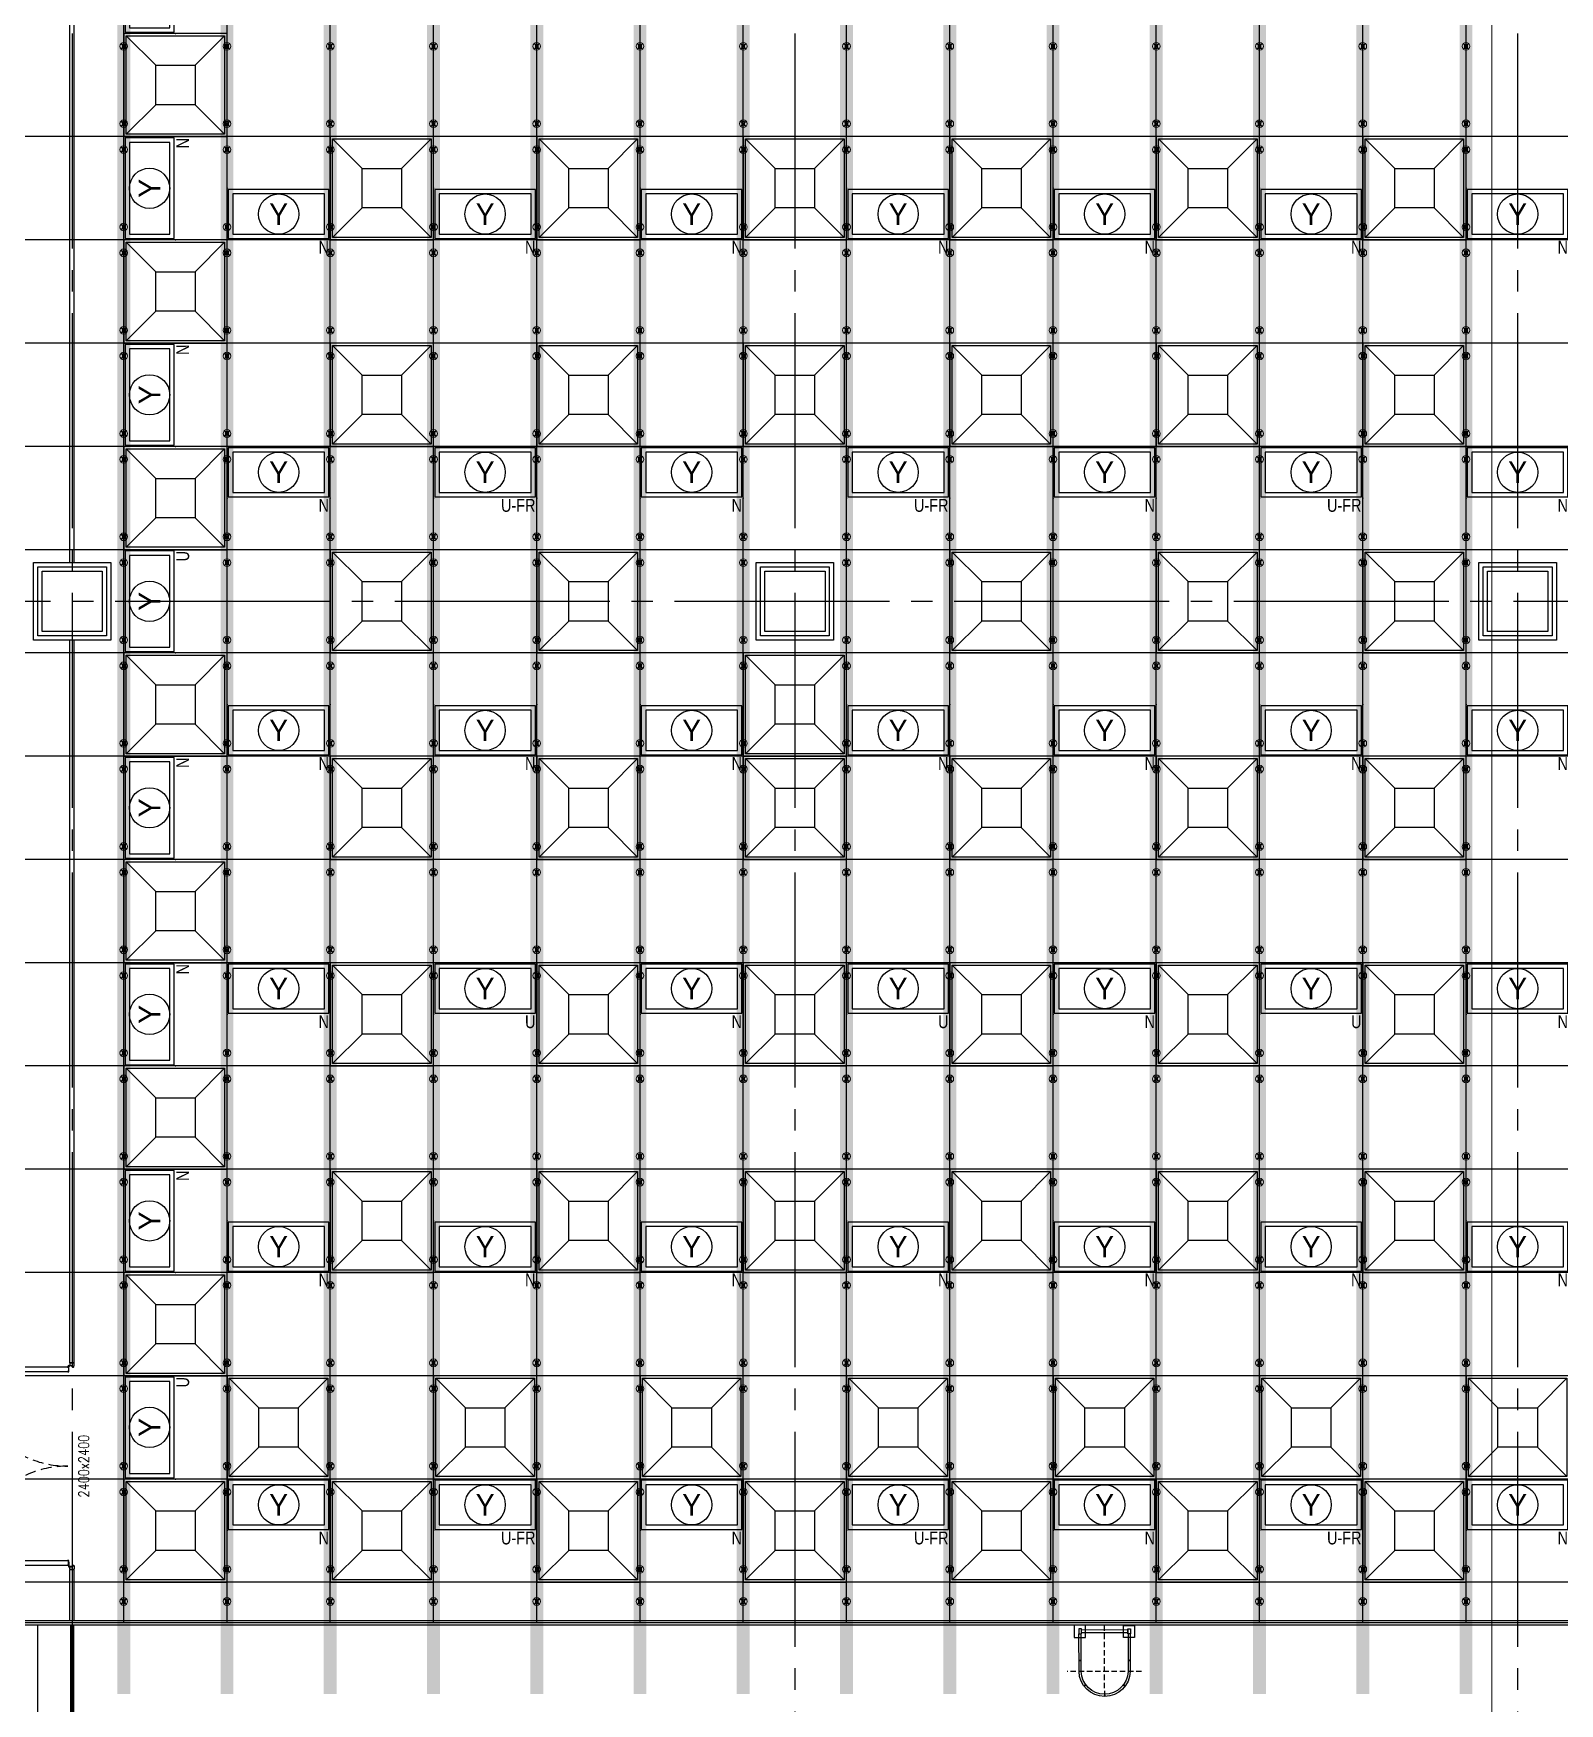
# Model space of a CAD drawing. Header units: millimetres. Extents: x -17313 to 27370, y -1010 to 13584.
# Drawn here: x 7635 to 9409, y 219 to 2160 of the extents above; entities that cross this region are included whole.
import ezdxf
from ezdxf.enums import TextEntityAlignment as Align

# ---------------------------------------------------------------- set-up
doc = ezdxf.new("R2010")
doc.units = ezdxf.units.MM
doc.header["$LTSCALE"] = 100
for name, pattern in [('188K-SM-03-F10-ARCH-PA-Y2257103$0$18P6-SM-03-C40-ARCH-PA-Y2211058$0$DASHED', [19.05, 12.7, -6.35]), ('188K-SM-03-F10-ARCH-PA-Y2257103$0$DASHED', [19.05, 12.7, -6.35]), ('X-S-FAB-L10$0$COL-CEN-LIN', [3.25, 2.5, -0.25, 0.25, -0.25])]:
    doc.linetypes.add(name, pattern=pattern)
for name, color, linetype in [('0-XREF', 7, 'Continuous'), ('188K-SM-03-F10-ARCH-CEIL-Y2257103$0$K-CEIL-4.2', 8, 'Continuous'), ('188K-SM-03-F10-ARCH-CEIL-Y2257103$0$K-CEIL-4.2-AREA', 8, 'Continuous'), ('188K-SM-03-F10-ARCH-CEIL-Y2257103$0$K-鋼構', 121, 'Continuous'), ('188K-SM-03-F10-ARCH-PA-Y2257103$0$K-Divider-7.5', 53, 'Continuous'), ('188K-SM-03-F10-ARCH-PA-Y2257103$0$K-Door', 53, 'Continuous'), ('188K-SM-03-F10-ARCH-PA-Y2257103$0$K-P-LAD-420', 53, 'Continuous'), ('188K-SM-03-F10-ARCH-PA-Y2257103$0$K-P1S-2.5-單抗', 53, 'Continuous'), ('188K-SM-03-F10-ARCH-PA-Y2257103$0$K-P1S-4.2-單抗', 53, 'Continuous'), ('188K-SM-03-F10-ARCH-PA-Y2257103$0$K-P2D-4.2-雙抗', 53, 'Continuous'), ('188K-SM-06-F10-ELEC-LIGHT-Y2257103$0$E-LIGHT(Y)-N', 8, 'Continuous'), ('188K-SM-06-F10-ELEC-LIGHT-Y2257103$0$E-LIGHT(Y)-U FR', 8, 'Continuous'), ('188K-SM-06-F10-ELEC-LIGHT-Y2257103$0$E-LIGHT(Y)-U XLPE', 8, 'Continuous'), ('188K-SM-06-F10-HVAC-FFU-Y2257103$0$AC-FFU-ULPA+化學濾網-', 6, 'Continuous'), ('X-S-FAB-L10$0$0-DIM-TXT', 8, 'Continuous'), ('X-S-FAB-L10$0$BLOCK', 8, 'Continuous'), ('X-S-FAB-L10$0$CCL', 8, 'X-S-FAB-L10$0$COL-CEN-LIN'), ('X-S-FAB-L10$0$COL-S', 8, 'Continuous'), ('X-S-FAB-L10$0$S-FNDN', 8, 'Continuous')]:
    doc.layers.add(name, color=color, linetype=linetype)
doc.layers.add('188K-SM-03-F10-ARCH-CEIL-Y2257103$0$K-吊點-標準', color=8, linetype='Continuous', lineweight=9)
doc.layers.add('188K-SM-06-F10-ELEC-LIGHT-Y2257103$0$Defpoints-CAS', color=8, linetype='Continuous', plot=False)
doc.styles.add('188K-SM-03-F10-ARCH-PA-Y2257103$0$14P7-XFDP10$0$AA-TXT', font='simplex.shx', dxfattribs={"width": 0.8, "bigfont": 'chineset.shx'})
doc.styles.add('188K-SM-06-F10-ELEC-LIGHT-Y2257103$0$Standard', font='arial.ttf')
doc.styles.add('188K-SM-06-F10-ELEC-LIGHT-Y2257103$0$xCI-5-F20-03-燈具$0$Standard', font='')
doc.styles.add('X-S-FAB-L10$0$CHINA', font='simplex.shx', dxfattribs={"width": 0.75, "bigfont": 'chineset.shx'})
doc.styles.add('X-S-FAB-L10$0$Standard', font='', dxfattribs={"width": 0.8})
doc.styles.add('X-S-FAB-L10$0$TG_NOTE_TEXT', font='simplex.shx', dxfattribs={"width": 0.75, "bigfont": 'chineset.shx'})
doc.styles.get('188K-SM-06-F10-ELEC-LIGHT-Y2257103$0$xCI-5-F20-03-燈具$0$Standard').set_extended_font_data('PMingLiU')
doc.styles.get('X-S-FAB-L10$0$Standard').set_extended_font_data('Microsoft JhengHei')

# ---------------------------------------------------------------- blocks, each defined once
blk = doc.blocks.new('188K-SM-06-F10-HVAC-FFU-Y2257103$0$H-FFU-ULPA+化濾')
for p, q in [((-82.9, 82.9), (-117.2, 117.3)), ((-37.1, 82.9), (-2.7, 117.3)), ((-117.2, 2.8), (-82.9, 37.1)), ((-2.7, 2.8), (-37.1, 37.1))]:
    blk.add_line(p, q)
for points in [[(-2.7, 2.8), (-2.7, 117.3), (-117.2, 117.3), (-117.2, 2.8)], [(-37.1, 37.1), (-37.1, 82.9), (-82.9, 82.9), (-82.9, 37.1)]]:
    blk.add_lwpolyline(points, close=True)
at = {"layer": 'DefPoints'}
blk.add_lwpolyline([(-120, 120), (0, 120), (0, 0), (-120, 0)], close=True, dxfattribs=at)
blk = doc.blocks.new('188K-SM-06-F10-HVAC-FFU-Y2257103')
at = {"layer": '188K-SM-06-F10-HVAC-FFU-Y2257103$0$AC-FFU-ULPA+化學濾網-', "xscale": -1}
for p in [(7740, 2040), (7980, 1920), (8220, 1920), (8460, 1920), (8700, 1920), (8940, 1920), (9180, 1920), (7740, 1800), (7980, 1680), (8220, 1680), (8460, 1680), (8700, 1680), (8940, 1680), (9180, 1680), (7740, 1560), (7980, 1440), (8220, 1440), (8700, 1440), (8940, 1440), (9180, 1440), (7740, 1320), (8460, 1320), (7980, 1200), (8220, 1200), (8460, 1200), (8700, 1200), (8940, 1200), (9180, 1200), (7740, 1080), (7980, 960), (8220, 960), (8460, 960), (8700, 960), (8940, 960), (9180, 960), (7740, 840), (7980, 720), (8220, 720), (8460, 720), (8700, 720), (8940, 720), (9180, 720), (7740, 600), (7860, 480), (8100, 480), (8340, 480), (8580, 480), (8820, 480), (9060, 480), (9300, 480), (7740, 360), (7980, 360), (8220, 360), (8460, 360), (8700, 360), (8940, 360), (9180, 360)]:
    blk.add_blockref('188K-SM-06-F10-HVAC-FFU-Y2257103$0$H-FFU-ULPA+化濾', p, dxfattribs=at)
blk = doc.blocks.new('X-S-FAB-L10$0$FAB2-L05')
at = {"layer": 'X-S-FAB-L10$0$CCL'}
for p, q in [((-18480, 11005), (-18480, 0)), ((-17640, 11005), (-17640, 0)), ((-16800, 11005), (-16800, 0)), ((-26880, 2220), (1210, 2220))]:
    blk.add_line(p, q, dxfattribs=at)
at = {"layer": 'X-S-FAB-L10$0$COL-S'}
for points in [[(-18515, 2255), (-18445, 2255), (-18445, 2185), (-18515, 2185)], [(-17675, 2255), (-17605, 2255), (-17605, 2185), (-17675, 2185)], [(-16835, 2255), (-16765, 2255), (-16765, 2185), (-16835, 2185)]]:
    blk.add_lwpolyline(points, close=True, dxfattribs=at)
blk = doc.blocks.new('X-S-FAB-L10')
at = {"layer": 'X-S-FAB-L10$0$COL-S'}
for p, q in [((7645, 1535), (7715, 1535)), ((7645, 1465), (7645, 1535)), ((7715, 1535), (7715, 1465)), ((8485, 1535), (8555, 1535)), ((8485, 1465), (8485, 1535)), ((8555, 1535), (8555, 1465)), ((9325, 1535), (9395, 1535)), ((9325, 1465), (9325, 1535)), ((9395, 1535), (9395, 1465)), ((7715, 1465), (7645, 1465)), ((8555, 1465), (8485, 1465)), ((9395, 1465), (9325, 1465))]:
    blk.add_line(p, q, dxfattribs=at)
at = {"layer": 'X-S-FAB-L10$0$S-FNDN', "lineweight": 0, "flags": 128}
for points in [[(11935, 9055), (4350, 9055), (4350, 7470), (9330, 7470), (9330, -55), (11935, -55), (11935, 4530), (11070, 4530), (11070, 5003), (11935, 5003)], [(4350, 7470), (1830, 7470), (1830, 1500), (1812.5, 1500), (1812.5, -55), (9330, -55), (9330, 7470)]]:
    blk.add_lwpolyline(points, close=True, dxfattribs=at)
at = {"layer": 'X-S-FAB-L10$0$BLOCK'}
blk.add_blockref('X-S-FAB-L10$0$FAB2-L05', (26160, -720), dxfattribs=at)
at = {"style": 'X-S-FAB-L10$0$TG_NOTE_TEXT', "width": 0.5, "flags": 1}
for p in [(7463.301, 9020), (18268.251, 8649), (11197.77, 4800.167), (16485.801, 4800.167), (25420.27, 2635), (13360, 320.001, 0), (7463.301, -33.333)]:
    blk.add_attdef('WH', text='', height=20, dxfattribs=at).set_placement(p, align=Align.BOTTOM_LEFT)
at = {"width": 0.5}
for style, p in [('X-S-FAB-L10$0$TG_NOTE_TEXT', (7585, 9020)), ('X-S-FAB-L10$0$TG_NOTE_TEXT', (18389.95, 8649)), ('X-S-FAB-L10$0$TG_NOTE_TEXT', (11117.5, 4813.5)), ('X-S-FAB-L10$0$TG_NOTE_TEXT', (16607.5, 4813.5)), ('X-S-FAB-L10$0$TG_NOTE_TEXT', (25350, 2635)), ('X-S-FAB-L10$0$Standard', (13129.375, 325.001, 0)), ('X-S-FAB-L10$0$TG_NOTE_TEXT', (7585, -20))]:
    blk.add_attdef('DESC', text='', height=10, dxfattribs=dict(at, style=style)).set_placement(p, align=Align.BOTTOM_LEFT)
for tag, style, p in [('TYPE', 'X-S-FAB-L10$0$TG_NOTE_TEXT', (7619.286, 9020)), ('NO', 'X-S-FAB-L10$0$TG_NOTE_TEXT', (7650.095, 9020)), ('TYPE', 'X-S-FAB-L10$0$TG_NOTE_TEXT', (18424.236, 8649)), ('NO', 'X-S-FAB-L10$0$TG_NOTE_TEXT', (18455.045, 8649)), ('NO', 'X-S-FAB-L10$0$TG_NOTE_TEXT', (11088.595, 4813.5)), ('TYPE', 'X-S-FAB-L10$0$TG_NOTE_TEXT', (11151.786, 4813.5)), ('TYPE', 'X-S-FAB-L10$0$TG_NOTE_TEXT', (16641.786, 4813.5)), ('NO', 'X-S-FAB-L10$0$TG_NOTE_TEXT', (16672.595, 4813.5)), ('NO', 'X-S-FAB-L10$0$TG_NOTE_TEXT', (25313, 2635)), ('TYPE', 'X-S-FAB-L10$0$TG_NOTE_TEXT', (25350, 2635)), ('NO', 'X-S-FAB-L10$0$Standard', (13100, 320.001, 0)), ('TYPE', 'X-S-FAB-L10$0$Standard', (13129.375, 320.001, 0)), ('TYPE', 'X-S-FAB-L10$0$TG_NOTE_TEXT', (7619.286, -20)), ('NO', 'X-S-FAB-L10$0$TG_NOTE_TEXT', (7650.095, -20))]:
    blk.add_attdef(tag, text='', height=10, dxfattribs=dict(at, style=style)).set_placement(p, align=Align.BOTTOM_RIGHT)
at = {"style": 'X-S-FAB-L10$0$TG_NOTE_TEXT', "width": 0.5, "flags": 1}
for rotation, p in [(180, (43, 7480)), (180, (943, 7480)), (90, (24310, 3717.77)), (270, (17080, 1711.699))]:
    blk.add_attdef('WH', text='', height=20, rotation=rotation, dxfattribs=at).set_placement(p, align=Align.BOTTOM_LEFT)
at = {"width": 0.5}
for rotation, style, p in [(180, 'X-S-FAB-L10$0$Standard', (317.625, 7480)), (180, 'X-S-FAB-L10$0$Standard', (1217.625, 7480)), (90, 'X-S-FAB-L10$0$TG_NOTE_TEXT', (24310, 3647.5)), (270, 'X-S-FAB-L10$0$TG_NOTE_TEXT', (17080, 1605))]:
    blk.add_attdef('DESC', text='', height=10, rotation=rotation, dxfattribs=dict(at, style=style)).set_placement(p, align=Align.BOTTOM_LEFT)
for tag, rotation, style, p in [('TYPE', 180, 'X-S-FAB-L10$0$Standard', (317.625, 7480)), ('NO', 180, 'X-S-FAB-L10$0$Standard', (347, 7480)), ('TYPE', 180, 'X-S-FAB-L10$0$Standard', (1217.625, 7480)), ('NO', 180, 'X-S-FAB-L10$0$Standard', (1247, 7480)), ('TYPE', 90, 'X-S-FAB-L10$0$TG_NOTE_TEXT', (24310, 3647.5)), ('NO', 90, 'X-S-FAB-L10$0$TG_NOTE_TEXT', (24310, 3610.5)), ('TYPE', 270, 'X-S-FAB-L10$0$TG_NOTE_TEXT', (17080, 1605)), ('NO', 270, 'X-S-FAB-L10$0$TG_NOTE_TEXT', (17080, 1573))]:
    blk.add_attdef(tag, text='', height=10, rotation=rotation, dxfattribs=dict(at, style=style)).set_placement(p, align=Align.BOTTOM_RIGHT)
at = {"layer": 'X-S-FAB-L10$0$0-DIM-TXT', "style": 'X-S-FAB-L10$0$CHINA', "width": 0.75}
for p in [(667.414, 7855.1, -2689.4), (22627.353, 6728.814), (25644.722, 6728.814), (24778.787, 5569.051), (1118.252, 4980), (417.801, 4594.623), (23874.84, 4355), (22927.43, 4330.122), (23749.869, 3901.367), (417.801, 3765.236), (1118.252, 3730), (417.801, 3115.79), (536.882, 2227.832), (16908.994, 1782.652), (888.445, 880.466), (16977.43, 750), (18878.841, 750), (25641.221, 553.233), (21364.03, 526.894)]:
    blk.add_attdef('HIG', text='', height=80, dxfattribs=at).set_placement(p, align=Align.MIDDLE_LEFT)
blk = doc.blocks.new('188K-SM-03-F10-ARCH-CEIL-Y2257103$0$A$C2CA95053')
h = blk.add_hatch(color=256)
edge = h.paths.add_edge_path()
edge.add_arc((0, 0), 0.5, 0, 360)
for p, q in [((3.2, 3.2), (-3.2, -3.2)), ((3.2, -3.2), (-3.2, 3.2))]:
    blk.add_line(p, q)
blk.add_lwpolyline([(-1.6, 2.5), (-1.6, -2.5), (1.6, -2.5), (1.6, 2.5)], close=True)
for radius in [4.5, 0.5]:
    blk.add_circle((0, 0), radius)
blk = doc.blocks.new('188K-SM-03-F10-ARCH-CEIL-Y2257103$0$天花板吊點-附調整片 - 3_8_螺桿吊架 100 mm 高調整片-V1-1FL')
blk.add_blockref('188K-SM-03-F10-ARCH-CEIL-Y2257103$0$A$C2CA95053', (0, 0))
blk = doc.blocks.new('188K-SM-03-F10-ARCH-CEIL-Y2257103')
at = {"layer": '188K-SM-03-F10-ARCH-CEIL-Y2257103$0$K-CEIL-4.2'}
for p, q in [((7740, 312.7), (7740, 8632.2)), ((7860, 312.7), (7860, 8632.2)), ((7980, 312.7), (7980, 8632.2)), ((8100, 312.7), (8100, 8632.2)), ((8220, 312.7), (8220, 8632.2)), ((8340, 312.7), (8340, 8632.2)), ((8460, 312.7), (8460, 8632.2)), ((8580, 312.7), (8580, 8632.2)), ((8700, 312.7), (8700, 8632.2)), ((8820, 312.7), (8820, 8632.2)), ((8940, 312.7), (8940, 8632.2)), ((9060, 312.7), (9060, 8632.2)), ((9180, 312.7), (9180, 8632.2)), ((9300, 312.7), (9300, 8632.2)), ((16747.2, 2040), (1847.7, 2040)), ((16747.2, 1920), (1847.7, 1920)), ((16747.2, 1800), (1847.7, 1800)), ((16747.2, 1680), (1847.7, 1680)), ((16747.2, 1560), (1847.7, 1560)), ((16747.2, 1440), (1847.7, 1440)), ((16747.2, 1320), (1847.7, 1320)), ((16747.2, 1200), (1847.7, 1200)), ((16747.2, 1080), (1847.7, 1080)), ((16747.2, 960), (1847.7, 960)), ((16747.2, 840), (1847.7, 840)), ((16747.2, 720), (1847.7, 720)), ((16747.2, 600), (1847.7, 600)), ((16747.2, 480), (1847.7, 480)), ((16747.2, 360), (1847.7, 360))]:
    blk.add_line(p, q, dxfattribs=at)
at = {"layer": '188K-SM-03-F10-ARCH-CEIL-Y2257103$0$K-CEIL-4.2-AREA', "elevation": 0}
blk.add_lwpolyline([(16747.2, 312.7), (14882.2, 312.7), (14882.2, 42.7), (14157.7, 42.7), (14157.7, 312.7), (1847.7, 312.7), (1847.7, 8305.8), (1767.7, 8305.8), (1767.7, 8632.2), (17592.2, 8632.2)], dxfattribs=at)
at = {"layer": '188K-SM-03-F10-ARCH-CEIL-Y2257103$0$K-CEIL-4.2-AREA'}
for points in [[(7645, 1535), (7715, 1535), (7715, 1465), (7645, 1465)], [(8485, 1535), (8555, 1535), (8555, 1465), (8485, 1465)], [(9325, 1535), (9395, 1535), (9395, 1465), (9325, 1465)]]:
    blk.add_lwpolyline(points, close=True, dxfattribs=at)
at = {"layer": '188K-SM-03-F10-ARCH-CEIL-Y2257103$0$K-鋼構', "const_width": 15, "elevation": 0}
for points in [[(7740, 8769.9), (7740, 230)], [(7860, 8769.9), (7860, 230)], [(7980, 8769.9), (7980, 230)], [(8220, 8769.9), (8220, 230)], [(8340, 8769.9), (8340, 230)], [(8460, 8769.9), (8460, 230)], [(8580, 8769.9), (8580, 230)], [(8820, 8769.9), (8820, 230)], [(8940, 8769.9), (8940, 230)], [(9060, 8769.9), (9060, 230)], [(9180, 8769.9), (9180, 230)], [(9300, 8769.9), (9300, 230)]]:
    blk.add_lwpolyline(points, dxfattribs=at)
at = {"layer": '188K-SM-03-F10-ARCH-CEIL-Y2257103$0$K-鋼構', "const_width": 15}
for points in [[(8100, 8769.9), (8100, 230)], [(8700, 8769.9), (8700, 230)]]:
    blk.add_lwpolyline(points, dxfattribs=at)
at = {"layer": '188K-SM-03-F10-ARCH-CEIL-Y2257103$0$K-吊點-標準', "color": 170, "lineweight": 18, "rotation": 179.9999999999997}
for p in [(7740, 2145), (7860, 2145), (7980, 2145), (8100, 2145), (8220, 2145), (8340, 2145), (8460, 2145), (8580, 2145), (8700, 2145), (8820, 2145), (8940, 2145), (9060, 2145), (9180, 2145), (9300, 2145), (7740, 2055), (7860, 2055), (7980, 2055), (8100, 2055), (8220, 2055), (8340, 2055), (8460, 2055), (8580, 2055), (8700, 2055), (8820, 2055), (8940, 2055), (9060, 2055), (9180, 2055), (9300, 2055), (7740, 2025), (7860, 2025), (7980, 2025), (8100, 2025), (8220, 2025), (8340, 2025), (8460, 2025), (8580, 2025), (8700, 2025), (8820, 2025), (8940, 2025), (9060, 2025), (9180, 2025), (9300, 2025), (7740, 1935), (7860, 1935), (7980, 1935), (8100, 1935), (8220, 1935), (8340, 1935), (8460, 1935), (8580, 1935), (8700, 1935), (8820, 1935), (8940, 1935), (9060, 1935), (9180, 1935), (9300, 1935), (7740, 1905), (7860, 1905), (7980, 1905), (8100, 1905), (8220, 1905), (8340, 1905), (8460, 1905), (8580, 1905), (8700, 1905), (8820, 1905), (8940, 1905), (9060, 1905), (9180, 1905), (9300, 1905), (7740, 1815), (7860, 1815), (7980, 1815), (8100, 1815), (8220, 1815), (8340, 1815), (8460, 1815), (8580, 1815), (8700, 1815), (8820, 1815), (8940, 1815), (9060, 1815), (9180, 1815), (9300, 1815), (7740, 1785), (7860, 1785), (7980, 1785), (8100, 1785), (8220, 1785), (8340, 1785), (8460, 1785), (8580, 1785), (8700, 1785), (8820, 1785), (8940, 1785), (9060, 1785), (9180, 1785), (9300, 1785), (7740, 1695), (7860, 1695), (7980, 1695), (8100, 1695), (8220, 1695), (8340, 1695), (8460, 1695), (8580, 1695), (8700, 1695), (8820, 1695), (8940, 1695), (9060, 1695), (9180, 1695), (9300, 1695), (7740, 1665), (7860, 1665), (7980, 1665), (8100, 1665), (8220, 1665), (8340, 1665), (8460, 1665), (8580, 1665), (8700, 1665), (8820, 1665), (8940, 1665), (9060, 1665), (9180, 1665), (9300, 1665), (7740, 1575), (7860, 1575), (7980, 1575), (8100, 1575), (8220, 1575), (8340, 1575), (8460, 1575), (8580, 1575), (8700, 1575), (8820, 1575), (8940, 1575), (9060, 1575), (9180, 1575), (9300, 1575), (7740, 1545), (7860, 1545), (7980, 1545), (8100, 1545), (8220, 1545), (8340, 1545), (8460, 1545), (8580, 1545), (8700, 1545), (8820, 1545), (8940, 1545), (9060, 1545), (9180, 1545), (9300, 1545), (7740, 1455), (7860, 1455), (7980, 1455), (8100, 1455), (8220, 1455), (8340, 1455), (8460, 1455), (8580, 1455), (8700, 1455), (8820, 1455), (8940, 1455), (9060, 1455), (9180, 1455), (9300, 1455), (7740, 1425), (7860, 1425), (7980, 1425), (8100, 1425), (8220, 1425), (8340, 1425), (8460, 1425), (8580, 1425), (8700, 1425), (8820, 1425), (8940, 1425), (9060, 1425), (9180, 1425), (9300, 1425), (7740, 1335), (7860, 1335), (7980, 1335), (8100, 1335), (8220, 1335), (8340, 1335), (8460, 1335), (8580, 1335), (8700, 1335), (8820, 1335), (8940, 1335), (9060, 1335), (9180, 1335), (9300, 1335), (7740, 1305), (7860, 1305), (7980, 1305), (8100, 1305), (8220, 1305), (8340, 1305), (8460, 1305), (8580, 1305), (8700, 1305), (8820, 1305), (8940, 1305), (9060, 1305), (9180, 1305), (9300, 1305), (7740, 1215), (7860, 1215), (7980, 1215), (8100, 1215), (8220, 1215), (8340, 1215), (8460, 1215), (8580, 1215), (8700, 1215), (8820, 1215), (8940, 1215), (9060, 1215), (9180, 1215), (9300, 1215), (7740, 1185), (7860, 1185), (7980, 1185), (8100, 1185), (8220, 1185), (8340, 1185), (8460, 1185), (8580, 1185), (8700, 1185), (8820, 1185), (8940, 1185), (9060, 1185), (9180, 1185), (9300, 1185), (7740, 1095), (7860, 1095), (7980, 1095), (8100, 1095), (8220, 1095), (8340, 1095), (8460, 1095), (8580, 1095), (8700, 1095), (8820, 1095), (8940, 1095), (9060, 1095), (9180, 1095), (9300, 1095), (7740, 1065), (7860, 1065), (7980, 1065), (8100, 1065), (8220, 1065), (8340, 1065), (8460, 1065), (8580, 1065), (8700, 1065), (8820, 1065), (8940, 1065), (9060, 1065), (9180, 1065), (9300, 1065), (7740, 975), (7860, 975), (7980, 975), (8100, 975), (8220, 975), (8340, 975), (8460, 975), (8580, 975), (8700, 975), (8820, 975), (8940, 975), (9060, 975), (9180, 975), (9300, 975), (7740, 945), (7860, 945), (7980, 945), (8100, 945), (8220, 945), (8340, 945), (8460, 945), (8580, 945), (8700, 945), (8820, 945), (8940, 945), (9060, 945), (9180, 945), (9300, 945), (7740, 855), (7860, 855), (7980, 855), (8100, 855), (8220, 855), (8340, 855), (8460, 855), (8580, 855), (8700, 855), (8820, 855), (8940, 855), (9060, 855), (9180, 855), (9300, 855), (7740, 825), (7860, 825), (7980, 825), (8100, 825), (8220, 825), (8340, 825), (8460, 825), (8580, 825), (8700, 825), (8820, 825), (8940, 825), (9060, 825), (9180, 825), (9300, 825), (7740, 735), (7860, 735), (7980, 735), (8100, 735), (8220, 735), (8340, 735), (8460, 735), (8580, 735), (8700, 735), (8820, 735), (8940, 735), (9060, 735), (9180, 735), (9300, 735), (7740, 705), (7860, 705), (7980, 705), (8100, 705), (8220, 705), (8340, 705), (8460, 705), (8580, 705), (8700, 705), (8820, 705), (8940, 705), (9060, 705), (9180, 705), (9300, 705), (7740, 615), (7860, 615), (7980, 615), (8100, 615), (8220, 615), (8340, 615), (8460, 615), (8580, 615), (8700, 615), (8820, 615), (8940, 615), (9060, 615), (9180, 615), (9300, 615), (7740, 585), (7860, 585), (7980, 585), (8100, 585), (8220, 585), (8340, 585), (8460, 585), (8580, 585), (8700, 585), (8820, 585), (8940, 585), (9060, 585), (9180, 585), (9300, 585), (7740, 495), (7860, 495), (7980, 495), (8100, 495), (8220, 495), (8340, 495), (8460, 495), (8580, 495), (8700, 495), (8820, 495), (8940, 495), (9060, 495), (9180, 495), (9300, 495), (7740, 465), (7860, 465), (7980, 465), (8100, 465), (8220, 465), (8340, 465), (8460, 465), (8580, 465), (8700, 465), (8820, 465), (8940, 465), (9060, 465), (9180, 465), (9300, 465), (7740, 375), (7860, 375), (7980, 375), (8100, 375), (8220, 375), (8340, 375), (8460, 375), (8580, 375), (8700, 375), (8820, 375), (8940, 375), (9060, 375), (9180, 375), (9300, 375), (7740, 337.7, 0), (7860, 337.7, 0), (7980, 337.7, 0), (8100, 337.7, 0), (8220, 337.7, 0), (8340, 337.7, 0), (8460, 337.7, 0), (8580, 337.7, 0), (8700, 337.7, 0), (8820, 337.7, 0), (8940, 337.7, 0), (9060, 337.7, 0), (9180, 337.7, 0), (9300, 337.7, 0)]:
    blk.add_blockref('188K-SM-03-F10-ARCH-CEIL-Y2257103$0$天花板吊點-附調整片 - 3_8_螺桿吊架 100 mm 高調整片-V1-1FL', p, dxfattribs=at)
blk = doc.blocks.new('188K-SM-03-F10-ARCH-PA-Y2257103$0$雙開門-2400×2400')
for p, q in [((225.2, 117.7), (223.8, 117.6)), ((229.2, 117.7), (225.2, 117.7)), ((229.2, 119), (229.2, 114.1)), ((230, 119), (229.2, 119)), ((230, 114.1), (230, 119)), ((225.2, 115.5), (229.2, 115.5)), ((229.2, 114.1), (230, 114.1)), ((0, 2.5), (0, -2.5)), ((0, -1.9), (0, 1.9)), ((0.6, 2.5), (3, 2.5)), ((3, 2.5), (3, 0.2)), ((3, 0.2), (3, 0.2)), ((239.4, 2.5), (237, 2.5)), ((237, 2.5), (237, -0.2)), ((237, -0.2), (237, 0)), ((240, 2.5), (240, -2.5)), ((240, -1.9), (240, 1.9)), ((3, -2.5), (0.6, -2.5)), ((4.7, -1.9), (3, -2.5)), ((3.7, -0.6), (3.9, -0.6)), ((3.9, -0.6), (4, -0.6)), ((4.1, -0.7), (4, -0.7)), ((4, -0.7), (4, -1.5)), ((4, -1.5), (4.6, -1.5)), ((4.5, -0.2), (4.1, -0.2)), ((4.1, -0.7), (4.1, -0.7)), ((4.6, -0.7), (4.5, -0.7)), ((4.5, -0.7), (4.5, -0.7)), ((4.6, -0.6), (4.7, -0.6)), ((4.6, -1.5), (4.6, -0.7)), ((4.7, -0.6), (4.8, -0.6)), ((5, -0.8), (5, -1.5)), ((235, -0.8), (235, -1.5)), ((235.3, -0.6), (235.2, -0.6)), ((235.4, -0.6), (235.3, -0.6)), ((235.3, -1.9), (237, -2.5)), ((235.4, -1.5), (235.4, -0.7)), ((235.4, -0.7), (235.5, -0.7)), ((236, -1.5), (235.4, -1.5)), ((235.5, -0.2), (235.9, -0.2)), ((235.5, -0.7), (235.5, -0.7)), ((235.9, -0.7), (235.9, -0.7)), ((235.9, -0.7), (236, -0.7)), ((236.1, -0.6), (236, -0.6)), ((236, -0.7), (236, -1.5)), ((236.3, -0.6), (236.1, -0.6)), ((237, -2.5), (239.4, -2.5))]:
    blk.add_line(p, q)
for points in [[(10.9, 121.6), (10.9, 123.4), (10.9, 121.6), (4.3, 121.6), (4.3, 121.5), (4.7, 121.5), (4.7, 120.4, 0.414214), (4.8, 120.3), (5, 120.3), (5, 120.4), (4.9, 120.4), (4.9, 121.4), (5, 121.4), (5, 4.1), (4.9, 4.1), (4.9, 5.1), (5, 5.1), (5, 5.2), (4.8, 5.2, 0.414214), (4.7, 5.1), (4.7, 4, 0.414214), (4.8, 3.8), (10.2, 3.8, 0.414214), (10.3, 4), (10.3, 5.1, 0.414214), (10.2, 5.2), (10, 5.2), (10, 5.1), (10.1, 5.1), (10.1, 4.1), (10, 4.1), (10, 121.4), (10.1, 121.4), (10.1, 120.4), (10, 120.4), (10, 120.3), (10.2, 120.3, 0.414214), (10.3, 120.4), (10.3, 121.4), (11.1, 121.4, 0.414214), (11.1, 121.4), (11.1, 123.6, 0.414214), (11.1, 123.7), (10.3, 123.7), (10.3, 123.4), (10.9, 123.4)], [(235.9, 121.6), (235.9, 123.4), (235.9, 121.6), (229.3, 121.6), (229.3, 121.5), (229.7, 121.5), (229.7, 120.4, 0.414214), (229.8, 120.3), (230, 120.3), (230, 120.4), (229.9, 120.4), (229.9, 121.4), (230, 121.4), (230, 4.1), (229.9, 4.1), (229.9, 5.1), (230, 5.1), (230, 5.2), (229.8, 5.2, 0.414214), (229.7, 5.1), (229.7, 4, 0.414214), (229.8, 3.8), (235.2, 3.8, 0.414214), (235.3, 4), (235.3, 5.1, 0.414214), (235.2, 5.2), (235, 5.2), (235, 5.1), (235.1, 5.1), (235.1, 4.1), (235, 4.1), (235, 121.4), (235.1, 121.4), (235.1, 120.4), (235, 120.4), (235, 120.3), (235.2, 120.3, 0.414214), (235.3, 120.4), (235.3, 121.4), (236.1, 121.4, 0.414214), (236.1, 121.4), (236.1, 123.6, 0.414214), (236.1, 123.7), (235.3, 123.7), (235.3, 123.4), (235.9, 123.4)], [(235.8, 117.7), (239.8, 117.7), (241.2, 117.6, -0.327495), (242, 116.9, -0.089847), (242.2, 106.2, -1.144881), (240.3, 106.6, 0.137079), (240.3, 114.9, 0.349357), (239.8, 115.5), (235.8, 115.5)]]:
    blk.add_lwpolyline(points, format="xyb")
blk.add_lwpolyline([(235, 114.1), (235, 119), (235.8, 119), (235.8, 114.1)], close=True)
at = {"ltscale": 500}
for points in [[(3.3, 0.3), (3.3, 3.1), (3, 3.1), (3, 0.3)], [(8.5, 3.8), (4, 3.8), (4, 4.1), (8.5, 4.1)], [(231.5, 3.8), (236, 3.8), (236, 4.1), (231.5, 4.1)], [(236.7, -0.1), (236.7, 3.1), (237, 3.1), (237, -0.1)]]:
    blk.add_lwpolyline(points, close=True, dxfattribs=at)
at = {"linetype": '188K-SM-03-F10-ARCH-PA-Y2257103$0$DASHED', "ltscale": 0.01}
for centre, start, end in [((3.5, 5.1), 0, 85.9993), ((236.5, 5.1), 94.0007, 180)]:
    blk.add_arc(centre, 116.5, start, end, dxfattribs=at)
for centre, radius, start, end in [((0.6, 1.9), 0.598, 90, 180), ((3.9, 0.2), 0.855, 178.2453, 256.7344), ((236.3, 0), 0.659, 270, 360), ((239.4, 1.9), 0.598, 0, 90), ((0.6, -1.9), 0.598, 180, 270), ((4.3, -0.6), 0.427, 111.7868, 180), ((4, -0.7), 0.11, 360, 90), ((4.3, -0.6), 0.427, 0, 68.2132), ((4.6, -0.7), 0.11, 90, 180), ((4.5, -1.5), 0.5, 288.9704, 0), ((4.8, -0.8), 0.2, 0, 90), ((235.2, -0.8), 0.2, 90, 180), ((235.5, -1.5), 0.5, 180, 251.0296), ((235.7, -0.6), 0.427, 111.7868, 180), ((235.4, -0.7), 0.11, 360, 90), ((235.7, -0.6), 0.427, 0, 68.2132), ((236, -0.7), 0.11, 90, 180), ((239.4, -1.9), 0.598, 270, 360)]:
    blk.add_arc(centre, radius, start, end)
for centre, major_axis, start_param, end_param in [((252.5, 110.9), (-21.3, 21.3), 0.585307, 0.943734), ((223.9, 116.7), (0.624, 0.624), 0.866962, 2.13291), ((223.8, 106.3), (-0.707, 0.707), 0.872811, 4.284184), ((239.6, 110.8), (-10.9, 10.9), 0.51383, 1.058752), ((225.3, 114.9), (-0.417, 0.417), -0.669314, 0.675093)]:
    blk.add_ellipse(centre, major_axis=major_axis, ratio=1, start_param=start_param, end_param=end_param)
at = {"ltscale": 500, "extrusion": (0, 0, -1)}
blk.add_ellipse((3.5, 3.6), major_axis=(0.495, 0.495), ratio=1, start_param=3.926991, end_param=10.210176, dxfattribs=at)
at = {"ltscale": 500}
blk.add_ellipse((236.5, 3.6), major_axis=(-0.495, 0.495), ratio=1, start_param=3.926991, end_param=10.210176, dxfattribs=at)
at = {"color": 8, "style": '188K-SM-03-F10-ARCH-PA-Y2257103$0$14P7-XFDP10$0$AA-TXT', "width": 0.8}
blk.add_text('2400x2400', height=12, dxfattribs=at).set_placement((120, -13.5), align=Align.MIDDLE_CENTER)
blk = doc.blocks.new('188K-SM-03-F10-ARCH-PA-Y2257103$0$LAD-1')
at = {"linetype": '188K-SM-03-F10-ARCH-PA-Y2257103$0$18P6-SM-03-C40-ARCH-PA-Y2211058$0$DASHED', "ltscale": 0.005}
for points in [[(-77.4, -42.9), (-77.4, 43.5)], [(-106.5, 0), (-23.9, 0)]]:
    blk.add_lwpolyline(points, dxfattribs=at)
for points in [[(-33.8, -29.7), (-77.4, -29.7, -0.976777), (-77.4, 29.8), (-33.8, 29.8)], [(-33.8, -27.2), (-77.4, -27.2, -0.974646), (-77.4, 27.3), (-33.8, 27.3)]]:
    blk.add_lwpolyline(points, format="xyb")
for points in [[(-23.8, 22.2), (-23.8, 35.2), (-37.8, 35.2), (-37.8, 22.2)], [(-27.8, 27), (-27.8, 30), (-33.8, 30), (-33.8, 27)], [(-28.9, 27), (-28.9, -27), (-32.7, -27), (-32.7, 27)], [(-23.9, -21.8), (-23.9, -34.8), (-37.9, -34.8), (-37.9, -21.8)], [(-27.8, -27), (-27.8, -30), (-33.8, -30), (-33.8, -27)]]:
    blk.add_lwpolyline(points, close=True)
for centre in [(-93.7, 23.2), (-64.6, 28.5), (-105.2, 0), (-93.7, -22.5), (-64.6, -28.5)]:
    blk.add_circle(centre, 0.5)
blk = doc.blocks.new('188K-SM-03-F10-ARCH-PA-Y2257103')
at = {"layer": '188K-SM-03-F10-ARCH-PA-Y2257103$0$K-Divider-7.5', "const_width": 5}
blk.add_lwpolyline([(7680, 310), (7680, 35)], dxfattribs=at)
at = {"layer": '188K-SM-03-F10-ARCH-PA-Y2257103$0$K-P1S-2.5-單抗'}
blk.add_line((7640, -7.5, 0), (7640, 310, 0), dxfattribs=at)
at = {"layer": '188K-SM-03-F10-ARCH-PA-Y2257103$0$K-P1S-4.2-單抗'}
for p, q in [((13115, 315, 0), (7525, 315, 0)), ((13115, 310, 0), (7525, 310, 0))]:
    blk.add_line(p, q, dxfattribs=at)
for points in [[(7635, 1545), (7725, 1545), (7725, 1455), (7635, 1455)], [(7640, 1540), (7720, 1540), (7720, 1460), (7640, 1460)], [(8475, 1545), (8565, 1545), (8565, 1455), (8475, 1455)], [(8480, 1540), (8560, 1540), (8560, 1460), (8480, 1460)], [(9315, 1545), (9405, 1545), (9405, 1455), (9315, 1455)], [(9320, 1540), (9400, 1540), (9400, 1460), (9320, 1460)]]:
    blk.add_lwpolyline(points, close=True, dxfattribs=at)
at = {"layer": '188K-SM-03-F10-ARCH-PA-Y2257103$0$K-P2D-4.2-雙抗'}
for p, q in [((7677.5, 1545), (7677.5, 2955)), ((7677.5, 1545), (7677.5, 2955)), ((7677.5, 1545), (7677.5, 2955)), ((7682.5, 1545), (7682.5, 2955)), ((7682.5, 1545), (7682.5, 2955)), ((7682.5, 1545), (7682.5, 2955)), ((7677.5, 615, 0), (7677.5, 1455)), ((7677.5, 615, 0), (7677.5, 1455)), ((7677.5, 615, 0), (7677.5, 1455)), ((7682.5, 615, 0), (7682.5, 1455)), ((7682.5, 615, 0), (7682.5, 1455)), ((7682.5, 615, 0), (7682.5, 1455)), ((7677.5, 315), (7677.5, 375)), ((7677.5, 315), (7677.5, 375)), ((7677.5, 315), (7677.5, 375)), ((7682.5, 315), (7682.5, 375)), ((7682.5, 315), (7682.5, 375)), ((7682.5, 315), (7682.5, 375))]:
    blk.add_line(p, q, dxfattribs=at)
at = {"layer": '188K-SM-03-F10-ARCH-PA-Y2257103$0$K-Door', "rotation": 89.99999999999999}
blk.add_blockref('188K-SM-03-F10-ARCH-PA-Y2257103$0$雙開門-2400×2400', (7680, 375, 0), dxfattribs=at)
at = {"layer": '188K-SM-03-F10-ARCH-PA-Y2257103$0$K-P-LAD-420', "rotation": 90.07229666140849}
blk.add_blockref('188K-SM-03-F10-ARCH-PA-Y2257103$0$LAD-1', (8879.9, 333.8, 0), dxfattribs=at)
blk = doc.blocks.new('188K-SM-06-F10-ELEC-LIGHT-Y2257103$0$背掀式無塵室燈具(黃光)-CAS')
at = {"color": 0}
for p, q in [((53.4, 23.4), (-53.4, 23.4)), ((-53.4, 23.4), (-53.4, -23.4)), ((53.4, -23.4), (53.4, 23.4)), ((-53.4, -23.4), (53.4, -23.4))]:
    blk.add_line(p, q, dxfattribs=at)
blk.add_lwpolyline([(-58.5, -28.5), (58.5, -28.5), (58.5, 28.5), (-58.5, 28.5)], close=True, dxfattribs=at)
blk.add_circle((0, 0), 23.4, dxfattribs=at)
at = {"layer": '188K-SM-06-F10-ELEC-LIGHT-Y2257103$0$Defpoints-CAS'}
for p in [(-60, 30), (-60, 30), (60, 30), (-60, -30), (60, -30)]:
    blk.add_point(p, dxfattribs=at)
at = {"color": 0, "style": '188K-SM-06-F10-ELEC-LIGHT-Y2257103$0$xCI-5-F20-03-燈具$0$Standard'}
blk.add_text('Y', height=25, dxfattribs=at).set_placement((0, 0), align=Align.MIDDLE)
at = {"style": '188K-SM-06-F10-ELEC-LIGHT-Y2257103$0$Standard', "width": 0.8}
blk.add_text('N', height=15, rotation=360, dxfattribs=at).set_placement((58.5, -38.5), align=Align.MIDDLE_RIGHT)
blk = doc.blocks.new('*U316')
for p, q in [((58.5, 28.5), (-58.5, 28.5)), ((-58.5, 28.5), (-58.5, -28.5)), ((53.4, 23.4), (-53.4, 23.4)), ((-53.4, 23.4), (-53.4, -23.4)), ((53.4, -23.4), (53.4, 23.4)), ((58.5, -28.5), (58.5, 28.5)), ((-58.5, -28.5), (58.5, -28.5)), ((-53.4, -23.4), (53.4, -23.4))]:
    blk.add_line(p, q)
blk.add_circle((0, 0), 23.4)
at = {"layer": '188K-SM-06-F10-ELEC-LIGHT-Y2257103$0$Defpoints-CAS'}
for p in [(-60, 30), (-60, 30), (60, 30), (-60, -30), (60, -30)]:
    blk.add_point(p, dxfattribs=at)
at = {"style": '188K-SM-06-F10-ELEC-LIGHT-Y2257103$0$xCI-5-F20-03-燈具$0$Standard'}
blk.add_text('Y', height=25, dxfattribs=at).set_placement((0, 0), align=Align.MIDDLE)
at = {"style": '188K-SM-06-F10-ELEC-LIGHT-Y2257103$0$Standard', "width": 0.8}
blk.add_text('U', height=15, rotation=360, dxfattribs=at).set_placement((58.5, -38.5), align=Align.MIDDLE_RIGHT)
blk = doc.blocks.new('*U317')
at = {"color": 0}
for p, q in [((53.4, 23.4), (-53.4, 23.4)), ((-53.4, 23.4), (-53.4, -23.4)), ((53.4, -23.4), (53.4, 23.4)), ((-53.4, -23.4), (53.4, -23.4))]:
    blk.add_line(p, q, dxfattribs=at)
blk.add_lwpolyline([(-58.5, -28.5), (58.5, -28.5), (58.5, 28.5), (-58.5, 28.5)], close=True, dxfattribs=at)
blk.add_circle((0, 0), 23.4, dxfattribs=at)
at = {"layer": '188K-SM-06-F10-ELEC-LIGHT-Y2257103$0$Defpoints-CAS'}
for p in [(-60, 30), (-60, 30), (60, 30), (-60, -30), (60, -30)]:
    blk.add_point(p, dxfattribs=at)
at = {"color": 0, "style": '188K-SM-06-F10-ELEC-LIGHT-Y2257103$0$xCI-5-F20-03-燈具$0$Standard'}
blk.add_text('Y', height=25, dxfattribs=at).set_placement((0, 0), align=Align.MIDDLE)
at = {"style": '188K-SM-06-F10-ELEC-LIGHT-Y2257103$0$Standard', "width": 0.8}
blk.add_text('N', height=15, rotation=360, dxfattribs=at).set_placement((58.5, -38.5), align=Align.MIDDLE_RIGHT)
blk = doc.blocks.new('*U486')
at = {"layer": '188K-SM-06-F10-ELEC-LIGHT-Y2257103$0$E-LIGHT(Y)-N', "rotation": 90}
for p in [(-8.1, 360), (-8.1, -120)]:
    blk.add_blockref('188K-SM-06-F10-ELEC-LIGHT-Y2257103$0$背掀式無塵室燈具(黃光)-CAS', p, dxfattribs=at)
at = {"layer": '188K-SM-06-F10-ELEC-LIGHT-Y2257103$0$E-LIGHT(Y)-U FR', "rotation": 90}
blk.add_blockref('*U317', (-8.1, -360), dxfattribs=at)
at = {"layer": '188K-SM-06-F10-ELEC-LIGHT-Y2257103$0$E-LIGHT(Y)-U XLPE', "rotation": 90}
blk.add_blockref('*U316', (-8.1, 120), dxfattribs=at)
blk = doc.blocks.new('*U485')
at = {"color": 0, "linetype": 'ByBlock', "lineweight": -2, "transparency": 16777216}
for p in [(0, -5760), (0, -6720)]:
    blk.add_blockref('*U486', p, dxfattribs=at)
blk = doc.blocks.new('*U320')
at = {"color": 0}
for p, q in [((53.4, 23.4), (-53.4, 23.4)), ((-53.4, 23.4), (-53.4, -23.4)), ((53.4, -23.4), (53.4, 23.4)), ((-53.4, -23.4), (53.4, -23.4))]:
    blk.add_line(p, q, dxfattribs=at)
blk.add_lwpolyline([(-58.5, -28.5), (58.5, -28.5), (58.5, 28.5), (-58.5, 28.5)], close=True, dxfattribs=at)
blk.add_circle((0, 0), 23.4, dxfattribs=at)
at = {"layer": '188K-SM-06-F10-ELEC-LIGHT-Y2257103$0$Defpoints-CAS'}
for p in [(-60, 30), (-60, 30), (60, 30), (-60, -30), (60, -30)]:
    blk.add_point(p, dxfattribs=at)
at = {"color": 0, "style": '188K-SM-06-F10-ELEC-LIGHT-Y2257103$0$xCI-5-F20-03-燈具$0$Standard'}
blk.add_text('Y', height=25, dxfattribs=at).set_placement((0, 0), align=Align.MIDDLE)
at = {"style": '188K-SM-06-F10-ELEC-LIGHT-Y2257103$0$Standard', "width": 0.8}
blk.add_text('N', height=15, rotation=360, dxfattribs=at).set_placement((58.5, -38.5), align=Align.MIDDLE_RIGHT)
blk = doc.blocks.new('*U321')
for p, q in [((58.5, 28.5), (-58.5, 28.5)), ((-58.5, 28.5), (-58.5, -28.5)), ((53.4, 23.4), (-53.4, 23.4)), ((-53.4, 23.4), (-53.4, -23.4)), ((53.4, -23.4), (53.4, 23.4)), ((58.5, -28.5), (58.5, 28.5)), ((-58.5, -28.5), (58.5, -28.5)), ((-53.4, -23.4), (53.4, -23.4))]:
    blk.add_line(p, q)
blk.add_circle((0, 0), 23.4)
at = {"layer": '188K-SM-06-F10-ELEC-LIGHT-Y2257103$0$Defpoints-CAS'}
for p in [(-60, 30), (-60, 30), (60, 30), (-60, -30), (60, -30)]:
    blk.add_point(p, dxfattribs=at)
at = {"style": '188K-SM-06-F10-ELEC-LIGHT-Y2257103$0$xCI-5-F20-03-燈具$0$Standard'}
blk.add_text('Y', height=25, dxfattribs=at).set_placement((0, 0), align=Align.MIDDLE)
at = {"style": '188K-SM-06-F10-ELEC-LIGHT-Y2257103$0$Standard', "width": 0.8}
blk.add_text('U', height=15, rotation=360, dxfattribs=at).set_placement((58.5, -38.5), align=Align.MIDDLE_RIGHT)
blk = doc.blocks.new('*U292')
for p, q in [((58.5, 28.5), (-58.5, 28.5)), ((-58.5, 28.5), (-58.5, -28.5)), ((53.4, 23.4), (-53.4, 23.4)), ((-53.4, 23.4), (-53.4, -23.4)), ((53.4, -23.4), (53.4, 23.4)), ((58.5, -28.5), (58.5, 28.5)), ((-58.5, -28.5), (58.5, -28.5)), ((-53.4, -23.4), (53.4, -23.4))]:
    blk.add_line(p, q)
blk.add_circle((0, 0), 23.4)
at = {"layer": '188K-SM-06-F10-ELEC-LIGHT-Y2257103$0$Defpoints-CAS'}
for p in [(-60, 30), (-60, 30), (60, 30), (-60, -30), (60, -30)]:
    blk.add_point(p, dxfattribs=at)
at = {"style": '188K-SM-06-F10-ELEC-LIGHT-Y2257103$0$xCI-5-F20-03-燈具$0$Standard'}
blk.add_text('Y', height=25, dxfattribs=at).set_placement((0, 0), align=Align.MIDDLE)
at = {"style": '188K-SM-06-F10-ELEC-LIGHT-Y2257103$0$Standard', "width": 0.8}
blk.add_text('U-FR', height=15, rotation=360, dxfattribs=at).set_placement((58.5, -38.5), align=Align.MIDDLE_RIGHT)
blk = doc.blocks.new('*U291')
for p, q in [((58.5, 28.5), (-58.5, 28.5)), ((-58.5, 28.5), (-58.5, -28.5)), ((53.4, 23.4), (-53.4, 23.4)), ((-53.4, 23.4), (-53.4, -23.4)), ((53.4, -23.4), (53.4, 23.4)), ((58.5, -28.5), (58.5, 28.5)), ((-58.5, -28.5), (58.5, -28.5)), ((-53.4, -23.4), (53.4, -23.4))]:
    blk.add_line(p, q)
blk.add_circle((0, 0), 23.4)
at = {"layer": '188K-SM-06-F10-ELEC-LIGHT-Y2257103$0$Defpoints-CAS'}
for p in [(-60, 30), (-60, 30), (60, 30), (-60, -30), (60, -30)]:
    blk.add_point(p, dxfattribs=at)
at = {"style": '188K-SM-06-F10-ELEC-LIGHT-Y2257103$0$xCI-5-F20-03-燈具$0$Standard'}
blk.add_text('Y', height=25, dxfattribs=at).set_placement((0, 0), align=Align.MIDDLE)
at = {"style": '188K-SM-06-F10-ELEC-LIGHT-Y2257103$0$Standard', "width": 0.8}
blk.add_text('U', height=15, rotation=360, dxfattribs=at).set_placement((58.5, -38.5), align=Align.MIDDLE_RIGHT)
blk = doc.blocks.new('188K-SM-06-F10-ELEC-LIGHT-Y2257103')
blk.add_blockref('*U485', (7778.1, 8100))
at = {"layer": '188K-SM-06-F10-ELEC-LIGHT-Y2257103$0$E-LIGHT(Y)-N'}
for p in [(7920, 1950), (8160, 1950), (8400, 1950), (8640, 1950), (8880, 1950), (9120, 1950), (9360, 1950), (7920, 1650), (8400, 1650), (8880, 1650), (9360, 1650), (7920, 1350), (8160, 1350), (8400, 1350), (8640, 1350), (8880, 1350), (9120, 1350), (9360, 1350), (7920, 1050), (8400, 1050), (8880, 1050), (9360, 1050), (7920, 750), (8160, 750), (8400, 750), (8640, 750), (8880, 750), (9120, 750), (9360, 750), (7920, 450), (8400, 450), (8880, 450), (9360, 450)]:
    blk.add_blockref('188K-SM-06-F10-ELEC-LIGHT-Y2257103$0$背掀式無塵室燈具(黃光)-CAS', p, dxfattribs=at)
at = {"layer": '188K-SM-06-F10-ELEC-LIGHT-Y2257103$0$E-LIGHT(Y)-N', "rotation": 90}
blk.add_blockref('*U320', (7770, 780), dxfattribs=at)
at = {"layer": '188K-SM-06-F10-ELEC-LIGHT-Y2257103$0$E-LIGHT(Y)-U FR'}
for p in [(8160, 1650), (8640, 1650), (9120, 1650), (8160, 450), (8640, 450), (9120, 450)]:
    blk.add_blockref('*U292', p, dxfattribs=at)
at = {"layer": '188K-SM-06-F10-ELEC-LIGHT-Y2257103$0$E-LIGHT(Y)-U XLPE'}
for p in [(8160, 1050), (8640, 1050), (9120, 1050)]:
    blk.add_blockref('*U291', p, dxfattribs=at)
at = {"layer": '188K-SM-06-F10-ELEC-LIGHT-Y2257103$0$E-LIGHT(Y)-U XLPE', "rotation": 90}
blk.add_blockref('*U321', (7770, 540), dxfattribs=at)

msp = doc.modelspace()

# ---------------------------------------------------------------- block references
at = {"layer": '0-XREF'}
for name in ['188K-SM-06-F10-HVAC-FFU-Y2257103', 'X-S-FAB-L10', '188K-SM-06-F10-ELEC-LIGHT-Y2257103', '188K-SM-03-F10-ARCH-PA-Y2257103', '188K-SM-03-F10-ARCH-CEIL-Y2257103']:
    msp.add_blockref(name, (0, 0), dxfattribs=at)

doc.saveas('drawing.dxf')
